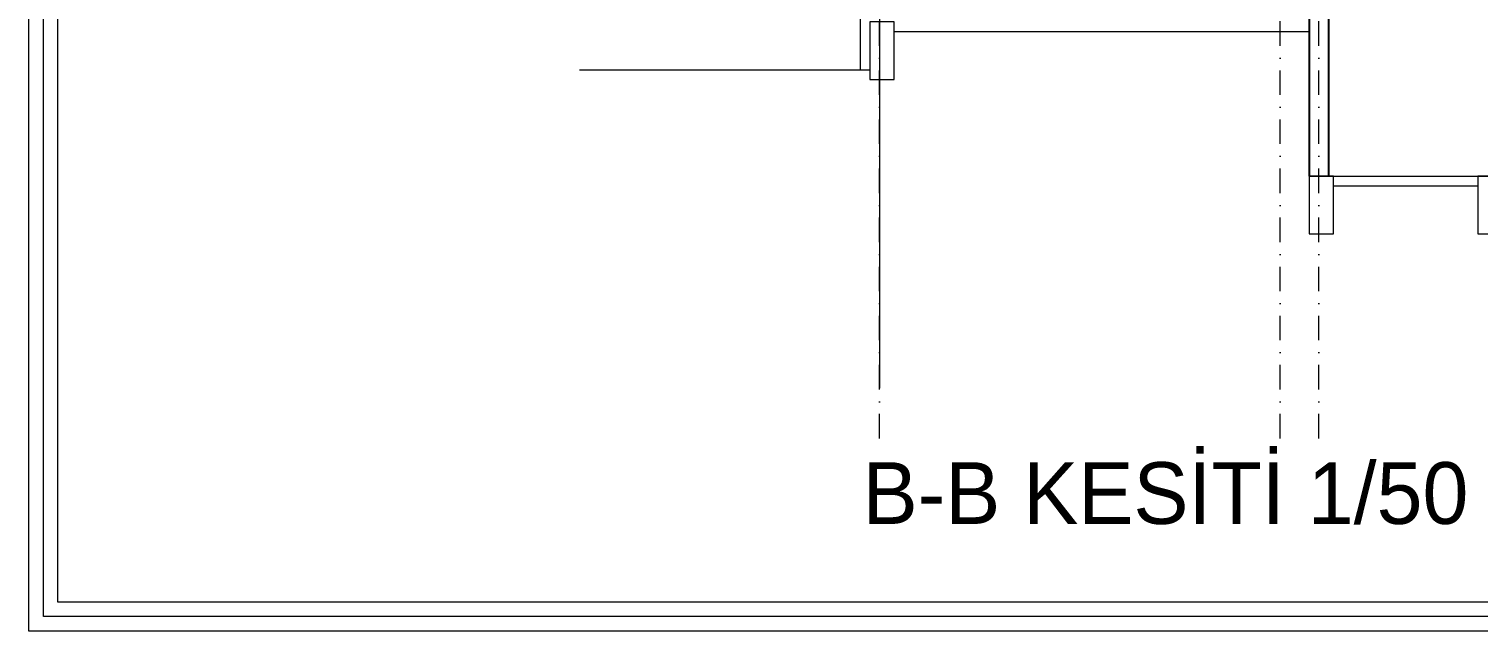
# Model space of a CAD drawing. Header units: millimetres. Extents: x -16104 to 67872, y -88009 to 12107.
# Drawn here: x 42725 to 44227, y 8729 to 9354 of the extents above; entities that cross this region are included whole.
import ezdxf

# ---------------------------------------------------------------- set-up
doc = ezdxf.new("R2010")
doc.units = ezdxf.units.MM
doc.linetypes.add('DASHDOTX2', pattern=[50.8, 25.4, -12.7, 0, -12.7])
doc.layers.get('0').update_dxf_attribs({"color": 241})
doc.layers.add('c05', color=32, linetype='Continuous', lineweight=13)
doc.layers.add('TARAMA', color=8, linetype='Continuous', lineweight=15)
doc.styles.add('ÖLÇÜ-50', font='comic.ttf', dxfattribs={"height": 12.5})

msp = doc.modelspace()

# ---------------------------------------------------------------- linework, layer by layer
for p, q in [((44071.8, 9951.1), (44071.8, 9201.1)), ((44051.8, 9626.1), (44051.8, 9201.1))]:
    msp.add_line(p, q)
at = {"layer": 'c05'}
for points in [[(46255.1, 8939.6), (46255.1, 8729.3), (42724.8, 8729.3), (42724.8, 12107.1), (46255.1, 12107.1), (46255.1, 10251)], [(46255.1, 8939.6), (46255.1, 8729.3), (42724.8, 8729.3), (42724.8, 12107.1), (46255.1, 12107.1), (46255.1, 10251)], [(46240.1, 8939.6), (46240.1, 8744.3), (42739.8, 8744.3), (42739.8, 12092.1), (46240.1, 12092.1), (46240.1, 10251)], [(46225.1, 8939.6), (46225.1, 8759.3), (42754.8, 8759.3), (42754.8, 12077.1), (46225.1, 12077.1), (46225.1, 10251)]]:
    msp.add_lwpolyline(points, dxfattribs=at)
at = {"layer": 'TARAMA'}
for p, q in [((43606.4, 11822.6), (43606.4, 8981.3)), ((43621.4, 9351.1), (44051.8, 9351.1)), ((43295.4, 9311.1), (43596.4, 9311.1)), ((44051.8, 9201.1), (44251.4, 9201.1)), ((44076.8, 9191.1), (44226.4, 9191.1))]:
    msp.add_line(p, q, dxfattribs=at)
at = {"layer": 'TARAMA', "linetype": 'DASHDOTX2'}
for p, q in [((43606.4, 8929), (43606.4, 11822.6)), ((44021.8, 8929), (44021.8, 11822.7)), ((44061.8, 8929), (44061.8, 11822.7))]:
    msp.add_line(p, q, dxfattribs=at)
at = {"layer": 'TARAMA', "ltscale": 0.01}
msp.add_line((43586.4, 9626.1), (43586.4, 9311.1), dxfattribs=at)
at = {"layer": 'TARAMA'}
for points in [[(43596.4, 9361.1), (43596.4, 9301.1), (43621.4, 9301.1), (43621.4, 9361.1), (43596.4, 9361.1)], [(44051.8, 9201.1), (44051.8, 9141.1), (44076.8, 9141.1), (44076.8, 9201.1), (44051.8, 9201.1)], [(44226.4, 9201.1), (44226.4, 9141.1), (44251.4, 9141.1), (44251.4, 9201.1), (44226.4, 9201.1)]]:
    msp.add_lwpolyline(points, dxfattribs=at)

# ---------------------------------------------------------------- texts
at = {"layer": 'TARAMA', "style": 'ÖLÇÜ-50'}
msp.add_text('B-B KESİTİ 1/50', height=64, dxfattribs=at).set_placement((43588.9, 8840.4))

doc.saveas('drawing.dxf')
